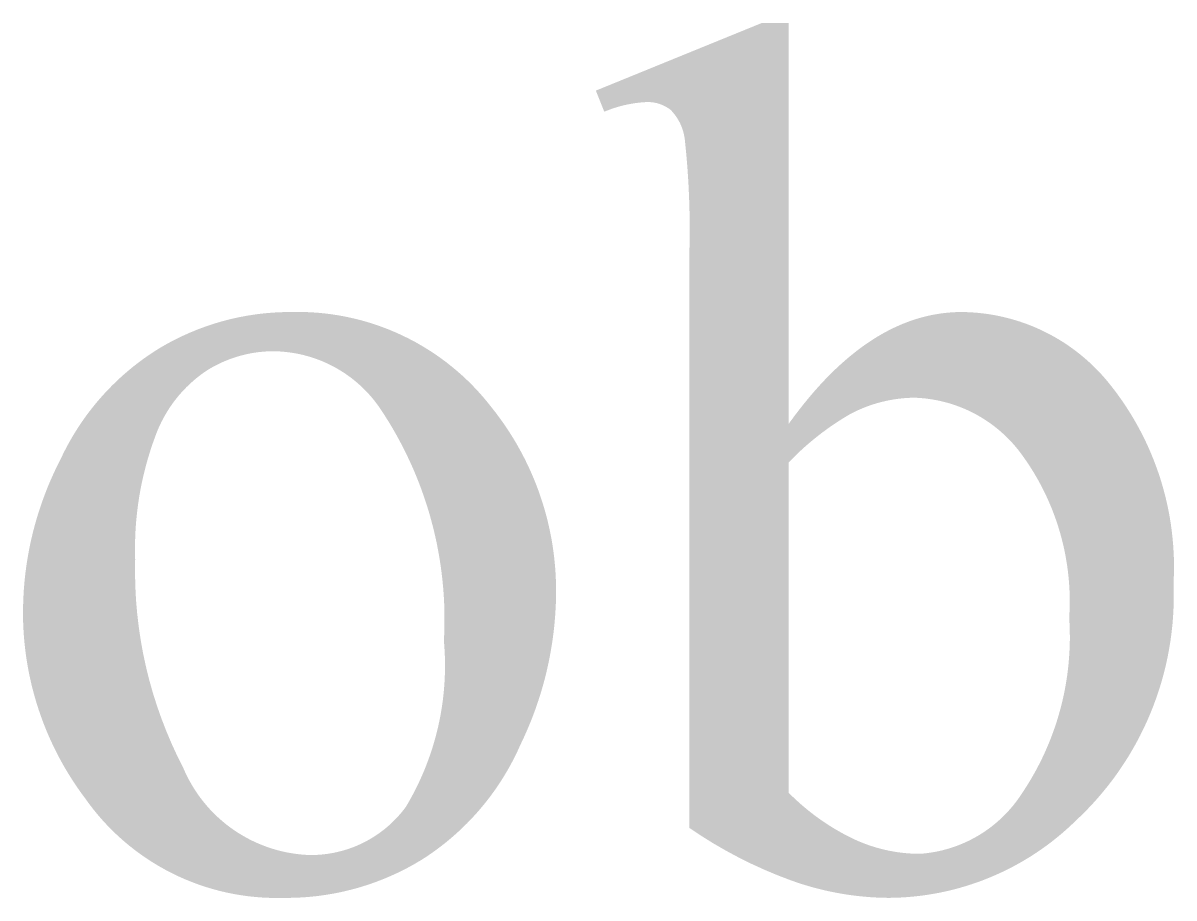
# Model space of a CAD drawing. Header units: millimetres. Extents: x 1235 to 1439, y 1033 to 1126.
# Drawn here: x 1336.378 to 1341.107, y 1052.906 to 1056.5 of the extents above; entities that cross this region are included whole.
import ezdxf

# ---------------------------------------------------------------- set-up
doc = ezdxf.new("R2010")
doc.units = ezdxf.units.MM
doc.layers.add('默认', color=18, linetype='Continuous', true_color=0x000000)

msp = doc.modelspace()

# ---------------------------------------------------------------- hatches: boundary and pattern name
at = {"layer": '默认'}
h = msp.add_hatch(color=256, dxfattribs=at)
h.paths.add_polyline_path([(1339.5245, 1056.4996), (1339.5245, 1054.8543), (1339.5452, 1054.8825), (1339.5659, 1054.9098), (1339.5868, 1054.9362), (1339.6077, 1054.9617), (1339.6288, 1054.9864), (1339.6499, 1055.0101), (1339.6712, 1055.0329), (1339.6926, 1055.0549), (1339.714, 1055.0759), (1339.7356, 1055.096), (1339.7573, 1055.1153), (1339.779, 1055.1336), (1339.8009, 1055.1511), (1339.8229, 1055.1677), (1339.8449, 1055.1833), (1339.8671, 1055.1981), (1339.8894, 1055.212), (1339.9118, 1055.225), (1339.9342, 1055.2371), (1339.9568, 1055.2482), (1339.9795, 1055.2585), (1339.9909, 1055.2634), (1340.0023, 1055.2679), (1340.0137, 1055.2723), (1340.0252, 1055.2765), (1340.0366, 1055.2804), (1340.0481, 1055.2841), (1340.0597, 1055.2875), (1340.0712, 1055.2908), (1340.0828, 1055.2938), (1340.0944, 1055.2966), (1340.106, 1055.2992), (1340.1177, 1055.3015), (1340.1294, 1055.3036), (1340.1411, 1055.3055), (1340.1528, 1055.3072), (1340.1646, 1055.3087), (1340.1764, 1055.3099), (1340.1882, 1055.3109), (1340.2, 1055.3117), (1340.2119, 1055.3123), (1340.2238, 1055.3126), (1340.2357, 1055.3127), (1340.257, 1055.3122), (1340.2783, 1055.3111), (1340.2998, 1055.3095), (1340.3213, 1055.3072), (1340.3428, 1055.3044), (1340.3643, 1055.3009), (1340.3859, 1055.2968), (1340.4073, 1055.2921), (1340.4287, 1055.2868), (1340.45, 1055.2808), (1340.4712, 1055.2743), (1340.4922, 1055.2671), (1340.5131, 1055.2594), (1340.5337, 1055.251), (1340.5542, 1055.242), (1340.5743, 1055.2325), (1340.5942, 1055.2224), (1340.6138, 1055.2118), (1340.633, 1055.2006), (1340.652, 1055.1889), (1340.6705, 1055.1767), (1340.6886, 1055.1639), (1340.7064, 1055.1507), (1340.7237, 1055.1371), (1340.7406, 1055.123), (1340.757, 1055.1085), (1340.773, 1055.0936), (1340.7884, 1055.0784), (1340.8034, 1055.0628), (1340.8179, 1055.0469), (1340.8318, 1055.0306), (1340.8452, 1055.0141), (1340.8617, 1054.993), (1340.8778, 1054.9714), (1340.8935, 1054.9493), (1340.9087, 1054.9269), (1340.9234, 1054.904), (1340.9377, 1054.8807), (1340.9514, 1054.857), (1340.9647, 1054.833), (1340.9774, 1054.8087), (1340.9896, 1054.784), (1341.0012, 1054.759), (1341.0122, 1054.7337), (1341.0227, 1054.7081), (1341.0326, 1054.6823), (1341.0419, 1054.6562), (1341.0507, 1054.6299), (1341.0588, 1054.6034), (1341.0662, 1054.5768), (1341.0731, 1054.55), (1341.0794, 1054.523), (1341.085, 1054.496), (1341.09, 1054.4689), (1341.0943, 1054.4417), (1341.098, 1054.4145), (1341.1011, 1054.3872), (1341.1036, 1054.36), (1341.1054, 1054.3327), (1341.1067, 1054.3056), (1341.1073, 1054.2784), (1341.1072, 1054.2514), (1341.1066, 1054.2245), (1341.1054, 1054.1977), (1341.1063, 1054.1647), (1341.1063, 1054.1315), (1341.1055, 1054.0981), (1341.1037, 1054.0647), (1341.1011, 1054.0311), (1341.0975, 1053.9975), (1341.093, 1053.9639), (1341.0876, 1053.9303), (1341.0813, 1053.8968), (1341.0741, 1053.8633), (1341.0659, 1053.83), (1341.0568, 1053.7969), (1341.0468, 1053.7639), (1341.0358, 1053.7313), (1341.024, 1053.6989), (1341.0113, 1053.6668), (1340.9977, 1053.6351), (1340.9833, 1053.6038), (1340.968, 1053.5729), (1340.9519, 1053.5425), (1340.935, 1053.5126), (1340.9174, 1053.4832), (1340.8989, 1053.4544), (1340.8798, 1053.4261), (1340.86, 1053.3984), (1340.8394, 1053.3714), (1340.8183, 1053.3451), (1340.7965, 1053.3194), (1340.7742, 1053.2944), (1340.7513, 1053.2702), (1340.7279, 1053.2466), (1340.704, 1053.2239), (1340.6852, 1053.2058), (1340.6659, 1053.1882), (1340.6462, 1053.171), (1340.6259, 1053.1541), (1340.6052, 1053.1377), (1340.584, 1053.1217), (1340.5624, 1053.1062), (1340.5403, 1053.0912), (1340.5179, 1053.0767), (1340.495, 1053.0627), (1340.4718, 1053.0493), (1340.4482, 1053.0364), (1340.4243, 1053.024), (1340.4001, 1053.0123), (1340.3756, 1053.0011), (1340.3508, 1052.9905), (1340.3258, 1052.9805), (1340.3005, 1052.9711), (1340.275, 1052.9624), (1340.2494, 1052.9543), (1340.2236, 1052.9468), (1340.1976, 1052.9399), (1340.1716, 1052.9337), (1340.1454, 1052.9282), (1340.1192, 1052.9233), (1340.093, 1052.919), (1340.0667, 1052.9154), (1340.0404, 1052.9124), (1340.0142, 1052.91), (1339.988, 1052.9083), (1339.9619, 1052.9072), (1339.9359, 1052.9067), (1339.9103, 1052.9071), (1339.8847, 1052.9081), (1339.8591, 1052.9096), (1339.8335, 1052.9117), (1339.8079, 1052.9143), (1339.7823, 1052.9175), (1339.7569, 1052.9212), (1339.7315, 1052.9255), (1339.7062, 1052.9303), (1339.681, 1052.9356), (1339.6559, 1052.9415), (1339.631, 1052.9478), (1339.6063, 1052.9548), (1339.5817, 1052.9622), (1339.5574, 1052.9701), (1339.5332, 1052.9786), (1339.4783, 1052.9995), (1339.424, 1053.0223), (1339.3704, 1053.0468), (1339.3176, 1053.073), (1339.2656, 1053.1009), (1339.2146, 1053.1304), (1339.1646, 1053.1615), (1339.1157, 1053.1941), (1339.1157, 1055.5456), (1339.117, 1055.6051), (1339.1173, 1055.6647), (1339.1165, 1055.7243), (1339.1147, 1055.7838), (1339.1119, 1055.8434), (1339.108, 1055.9028), (1339.1031, 1055.9622), (1339.0971, 1056.0214), (1339.0966, 1056.0256), (1339.0959, 1056.0297), (1339.0952, 1056.0339), (1339.0944, 1056.0381), (1339.0935, 1056.0423), (1339.0926, 1056.0464), (1339.0915, 1056.0506), (1339.0903, 1056.0547), (1339.0891, 1056.0588), (1339.0878, 1056.0629), (1339.0864, 1056.067), (1339.0849, 1056.071), (1339.0833, 1056.0751), (1339.0816, 1056.0791), (1339.0799, 1056.083), (1339.0781, 1056.0869), (1339.0762, 1056.0908), (1339.0742, 1056.0946), (1339.0721, 1056.0984), (1339.07, 1056.1022), (1339.0677, 1056.1059), (1339.0654, 1056.1095), (1339.0631, 1056.1131), (1339.0606, 1056.1167), (1339.0581, 1056.1202), (1339.0556, 1056.1236), (1339.0529, 1056.1269), (1339.0502, 1056.1302), (1339.0475, 1056.1335), (1339.0447, 1056.1367), (1339.0418, 1056.1398), (1339.0389, 1056.1428), (1339.0363, 1056.1448), (1339.0336, 1056.1467), (1339.0309, 1056.1486), (1339.0282, 1056.1504), (1339.0254, 1056.1522), (1339.0226, 1056.1539), (1339.0197, 1056.1556), (1339.0168, 1056.1572), (1339.0138, 1056.1587), (1339.0108, 1056.1602), (1339.0078, 1056.1616), (1339.0047, 1056.163), (1339.0016, 1056.1642), (1338.9985, 1056.1654), (1338.9953, 1056.1666), (1338.9922, 1056.1677), (1338.989, 1056.1687), (1338.9857, 1056.1696), (1338.9825, 1056.1705), (1338.9792, 1056.1712), (1338.976, 1056.172), (1338.9727, 1056.1726), (1338.9694, 1056.1732), (1338.9661, 1056.1737), (1338.9628, 1056.1741), (1338.9595, 1056.1744), (1338.9562, 1056.1747), (1338.9529, 1056.1749), (1338.9496, 1056.175), (1338.9463, 1056.1751), (1338.943, 1056.1751), (1338.9398, 1056.175), (1338.9286, 1056.1743), (1338.9175, 1056.1734), (1338.9064, 1056.1723), (1338.8953, 1056.1709), (1338.8843, 1056.1692), (1338.8732, 1056.1673), (1338.8622, 1056.1652), (1338.8513, 1056.1628), (1338.8404, 1056.1602), (1338.8296, 1056.1574), (1338.8188, 1056.1543), (1338.8081, 1056.1509), (1338.7975, 1056.1474), (1338.787, 1056.1436), (1338.7766, 1056.1396), (1338.7663, 1056.1354), (1338.7316, 1056.2221), (1339.413, 1056.4996)], flags=0)
h.paths.add_polyline_path([(1339.5245, 1054.6957), (1339.5245, 1053.3378), (1339.5388, 1053.3237), (1339.5534, 1053.3099), (1339.5684, 1053.2963), (1339.5836, 1053.283), (1339.5991, 1053.2701), (1339.6149, 1053.2575), (1339.631, 1053.2452), (1339.6473, 1053.2332), (1339.6639, 1053.2216), (1339.6807, 1053.2104), (1339.6977, 1053.1995), (1339.715, 1053.189), (1339.7325, 1053.1789), (1339.7501, 1053.1691), (1339.768, 1053.1597), (1339.7859, 1053.1508), (1339.8021, 1053.1433), (1339.8184, 1053.1363), (1339.835, 1053.1298), (1339.8518, 1053.1236), (1339.8687, 1053.118), (1339.8859, 1053.1128), (1339.9032, 1053.1081), (1339.9206, 1053.1038), (1339.9381, 1053.1001), (1339.9557, 1053.0968), (1339.9734, 1053.094), (1339.9912, 1053.0918), (1340.0089, 1053.09), (1340.0267, 1053.0887), (1340.0445, 1053.0879), (1340.0622, 1053.0876), (1340.0775, 1053.0888), (1340.0928, 1053.0905), (1340.1081, 1053.0926), (1340.1234, 1053.0952), (1340.1388, 1053.0982), (1340.1541, 1053.1017), (1340.1694, 1053.1057), (1340.1846, 1053.1101), (1340.1997, 1053.115), (1340.2148, 1053.1203), (1340.2297, 1053.1261), (1340.2444, 1053.1323), (1340.259, 1053.139), (1340.2734, 1053.1461), (1340.2876, 1053.1537), (1340.3016, 1053.1616), (1340.3154, 1053.17), (1340.3288, 1053.1788), (1340.3421, 1053.188), (1340.355, 1053.1975), (1340.3676, 1053.2074), (1340.3798, 1053.2177), (1340.3918, 1053.2283), (1340.4033, 1053.2391), (1340.4146, 1053.2503), (1340.4254, 1053.2618), (1340.4359, 1053.2735), (1340.446, 1053.2855), (1340.4556, 1053.2977), (1340.4649, 1053.3101), (1340.4738, 1053.3226), (1340.4822, 1053.3354), (1340.4951, 1053.3549), (1340.5077, 1053.3747), (1340.5198, 1053.3948), (1340.5316, 1053.4152), (1340.543, 1053.436), (1340.554, 1053.457), (1340.5646, 1053.4783), (1340.5747, 1053.4998), (1340.5844, 1053.5216), (1340.5937, 1053.5436), (1340.6025, 1053.5658), (1340.6109, 1053.5882), (1340.6188, 1053.6108), (1340.6263, 1053.6336), (1340.6332, 1053.6566), (1340.6397, 1053.6796), (1340.6457, 1053.7029), (1340.6513, 1053.7262), (1340.6563, 1053.7497), (1340.6608, 1053.7732), (1340.6649, 1053.7968), (1340.6684, 1053.8204), (1340.6714, 1053.8441), (1340.674, 1053.8678), (1340.676, 1053.8915), (1340.6776, 1053.9152), (1340.6787, 1053.9389), (1340.6793, 1053.9625), (1340.6793, 1053.9861), (1340.679, 1054.0097), (1340.6781, 1054.0331), (1340.6767, 1054.0564), (1340.6779, 1054.0782), (1340.6787, 1054.1002), (1340.679, 1054.1222), (1340.6787, 1054.1442), (1340.6781, 1054.1663), (1340.6769, 1054.1885), (1340.6752, 1054.2107), (1340.6731, 1054.2329), (1340.6705, 1054.255), (1340.6674, 1054.2772), (1340.6637, 1054.2993), (1340.6597, 1054.3214), (1340.6551, 1054.3433), (1340.65, 1054.3652), (1340.6445, 1054.387), (1340.6384, 1054.4087), (1340.6319, 1054.4302), (1340.625, 1054.4516), (1340.6175, 1054.4728), (1340.6096, 1054.4938), (1340.6013, 1054.5146), (1340.5925, 1054.5352), (1340.5833, 1054.5556), (1340.5736, 1054.5757), (1340.5635, 1054.5956), (1340.5531, 1054.6152), (1340.5422, 1054.6346), (1340.5309, 1054.6536), (1340.5193, 1054.6724), (1340.5073, 1054.6908), (1340.4949, 1054.7089), (1340.4822, 1054.7267), (1340.4729, 1054.7393), (1340.4631, 1054.7517), (1340.4529, 1054.7638), (1340.4423, 1054.7758), (1340.4313, 1054.7875), (1340.42, 1054.7989), (1340.4083, 1054.8101), (1340.3962, 1054.8209), (1340.3838, 1054.8315), (1340.3711, 1054.8417), (1340.358, 1054.8516), (1340.3446, 1054.8611), (1340.3309, 1054.8702), (1340.317, 1054.8789), (1340.3028, 1054.8873), (1340.2883, 1054.8952), (1340.2736, 1054.9027), (1340.2587, 1054.9098), (1340.2437, 1054.9164), (1340.2284, 1054.9226), (1340.2131, 1054.9283), (1340.1975, 1054.9336), (1340.1819, 1054.9384), (1340.1662, 1054.9427), (1340.1505, 1054.9466), (1340.1346, 1054.95), (1340.1188, 1054.9529), (1340.103, 1054.9554), (1340.0871, 1054.9575), (1340.0713, 1054.959), (1340.0556, 1054.9602), (1340.0399, 1054.9609), (1340.023, 1054.9604), (1340.006, 1054.9595), (1339.989, 1054.958), (1339.972, 1054.9561), (1339.955, 1054.9536), (1339.9381, 1054.9506), (1339.9213, 1054.9471), (1339.9046, 1054.9431), (1339.888, 1054.9386), (1339.8716, 1054.9337), (1339.8553, 1054.9282), (1339.8392, 1054.9222), (1339.8234, 1054.9158), (1339.8078, 1054.909), (1339.7924, 1054.9017), (1339.7773, 1054.894), (1339.76, 1054.8838), (1339.7428, 1054.8732), (1339.7259, 1054.8624), (1339.7091, 1054.8513), (1339.6925, 1054.8399), (1339.6761, 1054.8281), (1339.6599, 1054.8161), (1339.6439, 1054.8038), (1339.6281, 1054.7912), (1339.6126, 1054.7783), (1339.5973, 1054.7652), (1339.5822, 1054.7518), (1339.5674, 1054.7381), (1339.5529, 1054.7242), (1339.5386, 1054.7101)], flags=0)
h = msp.add_hatch(color=256, dxfattribs=at)
h.paths.add_polyline_path([(1337.4753, 1055.3127), (1337.504, 1055.3132), (1337.5329, 1055.3128), (1337.562, 1055.3116), (1337.5911, 1055.3096), (1337.6204, 1055.3067), (1337.6497, 1055.3029), (1337.6789, 1055.2982), (1337.7082, 1055.2927), (1337.7374, 1055.2862), (1337.7665, 1055.2789), (1337.7954, 1055.2707), (1337.8241, 1055.2616), (1337.8526, 1055.2516), (1337.8808, 1055.2408), (1337.9087, 1055.2291), (1337.9363, 1055.2166), (1337.9634, 1055.2032), (1337.9902, 1055.1891), (1338.0164, 1055.1741), (1338.0422, 1055.1584), (1338.0675, 1055.142), (1338.0922, 1055.1248), (1338.1163, 1055.107), (1338.1397, 1055.0885), (1338.1626, 1055.0694), (1338.1848, 1055.0498), (1338.2063, 1055.0295), (1338.2271, 1055.0087), (1338.2472, 1054.9875), (1338.2665, 1054.9658), (1338.2851, 1054.9437), (1338.3029, 1054.9212), (1338.3187, 1054.9012), (1338.334, 1054.8808), (1338.349, 1054.86), (1338.3636, 1054.8389), (1338.3777, 1054.8173), (1338.3914, 1054.7955), (1338.4047, 1054.7732), (1338.4175, 1054.7507), (1338.4299, 1054.7278), (1338.4417, 1054.7047), (1338.4531, 1054.6812), (1338.464, 1054.6575), (1338.4744, 1054.6335), (1338.4842, 1054.6093), (1338.4936, 1054.5849), (1338.5024, 1054.5602), (1338.5106, 1054.5354), (1338.5184, 1054.5104), (1338.5255, 1054.4853), (1338.5322, 1054.46), (1338.5382, 1054.4346), (1338.5437, 1054.4091), (1338.5487, 1054.3836), (1338.5531, 1054.3579), (1338.5569, 1054.3323), (1338.5601, 1054.3066), (1338.5628, 1054.2809), (1338.565, 1054.2553), (1338.5666, 1054.2296), (1338.5676, 1054.204), (1338.5681, 1054.1785), (1338.5681, 1054.1531), (1338.5671, 1054.1134), (1338.565, 1054.0737), (1338.5618, 1054.0339), (1338.5575, 1053.9942), (1338.552, 1053.9545), (1338.5455, 1053.915), (1338.5379, 1053.8756), (1338.5292, 1053.8365), (1338.5194, 1053.7976), (1338.5086, 1053.759), (1338.4966, 1053.7207), (1338.4837, 1053.6828), (1338.4697, 1053.6454), (1338.4547, 1053.6084), (1338.4388, 1053.572), (1338.4219, 1053.5361), (1338.4139, 1053.5184), (1338.4057, 1053.5008), (1338.397, 1053.4833), (1338.3881, 1053.466), (1338.3788, 1053.4488), (1338.3692, 1053.4317), (1338.3592, 1053.4148), (1338.3489, 1053.398), (1338.3383, 1053.3814), (1338.3274, 1053.365), (1338.3162, 1053.3488), (1338.3046, 1053.3328), (1338.2928, 1053.3169), (1338.2806, 1053.3013), (1338.2682, 1053.286), (1338.2555, 1053.2708), (1338.2425, 1053.2559), (1338.2292, 1053.2412), (1338.2157, 1053.2268), (1338.2019, 1053.2126), (1338.1878, 1053.1988), (1338.1736, 1053.1851), (1338.159, 1053.1718), (1338.1443, 1053.1588), (1338.1293, 1053.146), (1338.1142, 1053.1335), (1338.0988, 1053.1214), (1338.0832, 1053.1095), (1338.0675, 1053.098), (1338.0515, 1053.0868), (1338.0355, 1053.0759), (1338.0192, 1053.0653), (1337.9873, 1053.0463), (1337.971, 1053.0372), (1337.9546, 1053.0284), (1337.9379, 1053.0199), (1337.9211, 1053.0116), (1337.9041, 1053.0036), (1337.887, 1052.996), (1337.8697, 1052.9886), (1337.8522, 1052.9815), (1337.8347, 1052.9747), (1337.8169, 1052.9682), (1337.7991, 1052.962), (1337.7811, 1052.9562), (1337.7631, 1052.9506), (1337.7449, 1052.9454), (1337.7267, 1052.9405), (1337.7083, 1052.936), (1337.6899, 1052.9317), (1337.6715, 1052.9278), (1337.6529, 1052.9242), (1337.6344, 1052.921), (1337.6158, 1052.9181), (1337.5971, 1052.9155), (1337.5785, 1052.9132), (1337.5598, 1052.9113), (1337.5411, 1052.9097), (1337.5225, 1052.9085), (1337.5038, 1052.9075), (1337.4852, 1052.9069), (1337.4195, 1052.9063), (1337.3907, 1052.9067), (1337.3617, 1052.9081), (1337.3326, 1052.9103), (1337.3034, 1052.9134), (1337.2742, 1052.9174), (1337.245, 1052.9224), (1337.2158, 1052.9282), (1337.1867, 1052.935), (1337.1577, 1052.9428), (1337.1289, 1052.9514), (1337.1003, 1052.961), (1337.0719, 1052.9715), (1337.0439, 1052.9829), (1337.0162, 1052.9952), (1336.9889, 1053.0083), (1336.962, 1053.0224), (1336.9356, 1053.0372), (1336.9097, 1053.0529), (1336.8844, 1053.0693), (1336.8596, 1053.0865), (1336.8354, 1053.1044), (1336.8119, 1053.123), (1336.789, 1053.1423), (1336.7669, 1053.1621), (1336.7454, 1053.1826), (1336.7247, 1053.2036), (1336.7048, 1053.2251), (1336.6856, 1053.2471), (1336.6672, 1053.2696), (1336.6496, 1053.2924), (1336.6329, 1053.3155), (1336.6177, 1053.336), (1336.603, 1053.3569), (1336.5886, 1053.3781), (1336.5746, 1053.3997), (1336.561, 1053.4216), (1336.5478, 1053.4438), (1336.5351, 1053.4664), (1336.5228, 1053.4892), (1336.511, 1053.5123), (1336.4996, 1053.5357), (1336.4887, 1053.5594), (1336.4782, 1053.5833), (1336.4683, 1053.6074), (1336.4588, 1053.6318), (1336.4499, 1053.6563), (1336.4414, 1053.681), (1336.4335, 1053.7059), (1336.4261, 1053.731), (1336.4192, 1053.7562), (1336.4128, 1053.7815), (1336.407, 1053.8069), (1336.4016, 1053.8324), (1336.3969, 1053.858), (1336.3926, 1053.8836), (1336.3889, 1053.9093), (1336.3857, 1053.935), (1336.383, 1053.9606), (1336.3809, 1053.9863), (1336.3793, 1054.012), (1336.3782, 1054.0376), (1336.3777, 1054.0632), (1336.3776, 1054.0886), (1336.3786, 1054.1287), (1336.3807, 1054.1688), (1336.384, 1054.2089), (1336.3885, 1054.249), (1336.3942, 1054.2891), (1336.4011, 1054.329), (1336.4091, 1054.3687), (1336.4184, 1054.4082), (1336.4288, 1054.4473), (1336.4403, 1054.4862), (1336.453, 1054.5246), (1336.4668, 1054.5626), (1336.4816, 1054.6002), (1336.4976, 1054.6371), (1336.5145, 1054.6736), (1336.5325, 1054.7093), (1336.5407, 1054.7266), (1336.5493, 1054.7438), (1336.5582, 1054.7608), (1336.5675, 1054.7777), (1336.577, 1054.7945), (1336.5869, 1054.8111), (1336.5971, 1054.8276), (1336.6076, 1054.8439), (1336.6185, 1054.8601), (1336.6296, 1054.876), (1336.641, 1054.8918), (1336.6528, 1054.9073), (1336.6648, 1054.9227), (1336.6771, 1054.9378), (1336.6898, 1054.9527), (1336.7026, 1054.9674), (1336.7158, 1054.9819), (1336.7292, 1054.996), (1336.7429, 1055.01), (1336.7568, 1055.0237), (1336.7709, 1055.0371), (1336.7853, 1055.0502), (1336.7999, 1055.063), (1336.8147, 1055.0756), (1336.8298, 1055.0879), (1336.845, 1055.0999), (1336.8604, 1055.1115), (1336.876, 1055.1229), (1336.8918, 1055.134), (1336.9078, 1055.1447), (1336.9239, 1055.1552), (1336.9401, 1055.1653), (1336.9703, 1055.1826), (1337.0011, 1055.1989), (1337.0326, 1055.2143), (1337.0647, 1055.2286), (1337.0973, 1055.2419), (1337.1303, 1055.2541), (1337.1639, 1055.2652), (1337.1978, 1055.2752), (1337.232, 1055.284), (1337.2664, 1055.2916), (1337.3011, 1055.2981), (1337.3359, 1055.3034), (1337.3708, 1055.3075), (1337.4057, 1055.3104), (1337.4406, 1055.3121)], flags=0)
h.paths.add_polyline_path([(1337.3985, 1055.1517), (1337.3813, 1055.1511), (1337.364, 1055.1499), (1337.3468, 1055.1481), (1337.3295, 1055.1458), (1337.3123, 1055.1428), (1337.2952, 1055.1393), (1337.2782, 1055.1352), (1337.2613, 1055.1305), (1337.2446, 1055.1253), (1337.2281, 1055.1195), (1337.2118, 1055.1131), (1337.1957, 1055.1062), (1337.18, 1055.0988), (1337.1645, 1055.0909), (1337.1494, 1055.0825), (1337.1346, 1055.0736), (1337.1256, 1055.0675), (1337.1167, 1055.0612), (1337.1078, 1055.0548), (1337.0991, 1055.0481), (1337.0905, 1055.0412), (1337.082, 1055.0342), (1337.0737, 1055.0269), (1337.0655, 1055.0195), (1337.0574, 1055.0119), (1337.0494, 1055.0042), (1337.0417, 1054.9962), (1337.034, 1054.9881), (1337.0265, 1054.9799), (1337.0192, 1054.9715), (1337.0121, 1054.9629), (1337.0051, 1054.9542), (1336.9983, 1054.9453), (1336.9917, 1054.9363), (1336.9853, 1054.9272), (1336.9791, 1054.918), (1336.9731, 1054.9086), (1336.9672, 1054.8992), (1336.9616, 1054.8896), (1336.9562, 1054.8799), (1336.951, 1054.8701), (1336.9459, 1054.8603), (1336.9411, 1054.8504), (1336.9365, 1054.8404), (1336.9322, 1054.8303), (1336.928, 1054.8202), (1336.924, 1054.81), (1336.9203, 1054.7998), (1336.9095, 1054.7698), (1336.8995, 1054.7394), (1336.8902, 1054.7088), (1336.8816, 1054.6779), (1336.8738, 1054.6468), (1336.8667, 1054.6155), (1336.8604, 1054.5839), (1336.8548, 1054.5523), (1336.8501, 1054.5205), (1336.8461, 1054.4886), (1336.8429, 1054.4566), (1336.8404, 1054.4246), (1336.8388, 1054.3926), (1336.8379, 1054.3606), (1336.8378, 1054.3287), (1336.8385, 1054.2968), (1336.8379, 1054.2419), (1336.8391, 1054.1867), (1336.8419, 1054.1315), (1336.8466, 1054.0763), (1336.853, 1054.0211), (1336.8611, 1053.9661), (1336.871, 1053.9113), (1336.8827, 1053.8568), (1336.896, 1053.8027), (1336.9111, 1053.7491), (1336.9279, 1053.6961), (1336.9463, 1053.6437), (1336.9663, 1053.592), (1336.9878, 1053.5411), (1337.0109, 1053.491), (1337.0355, 1053.4419), (1337.0435, 1053.4238), (1337.0521, 1053.4057), (1337.0615, 1053.3878), (1337.0716, 1053.3702), (1337.0768, 1053.3614), (1337.0823, 1053.3527), (1337.0879, 1053.344), (1337.0937, 1053.3355), (1337.0997, 1053.327), (1337.1058, 1053.3186), (1337.1121, 1053.3103), (1337.1186, 1053.302), (1337.1253, 1053.2939), (1337.132, 1053.2859), (1337.139, 1053.2779), (1337.1461, 1053.2701), (1337.1534, 1053.2624), (1337.1608, 1053.2548), (1337.1684, 1053.2474), (1337.1761, 1053.24), (1337.1839, 1053.2328), (1337.1919, 1053.2258), (1337.2, 1053.2189), (1337.2083, 1053.2121), (1337.2167, 1053.2054), (1337.2252, 1053.199), (1337.2338, 1053.1926), (1337.2426, 1053.1864), (1337.2514, 1053.1804), (1337.2604, 1053.1746), (1337.2695, 1053.1689), (1337.2786, 1053.1634), (1337.2879, 1053.1581), (1337.2972, 1053.1529), (1337.3067, 1053.1479), (1337.3162, 1053.1431), (1337.3258, 1053.1384), (1337.3354, 1053.134), (1337.3451, 1053.1297), (1337.3549, 1053.1256), (1337.3647, 1053.1217), (1337.3746, 1053.118), (1337.3845, 1053.1145), (1337.3944, 1053.1111), (1337.4044, 1053.108), (1337.4144, 1053.105), (1337.4245, 1053.1022), (1337.4345, 1053.0996), (1337.4446, 1053.0972), (1337.4546, 1053.095), (1337.4647, 1053.0929), (1337.4748, 1053.0911), (1337.4949, 1053.0879), (1337.5149, 1053.0854), (1337.5348, 1053.0837), (1337.5546, 1053.0826), (1337.5685, 1053.0827), (1337.5825, 1053.0831), (1337.5966, 1053.0839), (1337.6107, 1053.0852), (1337.6248, 1053.0869), (1337.6389, 1053.089), (1337.6531, 1053.0915), (1337.6672, 1053.0945), (1337.6813, 1053.0979), (1337.6953, 1053.1017), (1337.7092, 1053.106), (1337.723, 1053.1107), (1337.7367, 1053.1158), (1337.7503, 1053.1213), (1337.7637, 1053.1273), (1337.7769, 1053.1337), (1337.7899, 1053.1404), (1337.8027, 1053.1476), (1337.8153, 1053.1551), (1337.8276, 1053.163), (1337.8396, 1053.1712), (1337.8514, 1053.1798), (1337.8629, 1053.1887), (1337.874, 1053.1979), (1337.8849, 1053.2074), (1337.8954, 1053.2172), (1337.9056, 1053.2273), (1337.9154, 1053.2376), (1337.9249, 1053.2481), (1337.934, 1053.2588), (1337.9427, 1053.2698), (1337.9511, 1053.2809), (1337.9622, 1053.2997), (1337.9729, 1053.3189), (1337.9833, 1053.3382), (1337.9933, 1053.3579), (1338.003, 1053.3778), (1338.0123, 1053.3979), (1338.0212, 1053.4182), (1338.0298, 1053.4387), (1338.0379, 1053.4595), (1338.0456, 1053.4804), (1338.053, 1053.5015), (1338.0599, 1053.5227), (1338.0664, 1053.5442), (1338.0725, 1053.5657), (1338.0781, 1053.5874), (1338.0833, 1053.6091), (1338.0881, 1053.631), (1338.0925, 1053.653), (1338.0964, 1053.675), (1338.0998, 1053.6971), (1338.1029, 1053.7193), (1338.1054, 1053.7415), (1338.1076, 1053.7637), (1338.1093, 1053.7859), (1338.1105, 1053.8081), (1338.1114, 1053.8303), (1338.1117, 1053.8524), (1338.1117, 1053.8745), (1338.1112, 1053.8966), (1338.1103, 1053.9186), (1338.1089, 1053.9405), (1338.1072, 1053.9623), (1338.1086, 1053.9931), (1338.1094, 1054.0241), (1338.1096, 1054.0551), (1338.1092, 1054.0863), (1338.1082, 1054.1175), (1338.1065, 1054.1487), (1338.1042, 1054.18), (1338.1012, 1054.2112), (1338.0976, 1054.2425), (1338.0934, 1054.2737), (1338.0885, 1054.3049), (1338.083, 1054.336), (1338.0769, 1054.367), (1338.0701, 1054.3979), (1338.0627, 1054.4286), (1338.0546, 1054.4592), (1338.046, 1054.4897), (1338.0367, 1054.5199), (1338.0268, 1054.5499), (1338.0163, 1054.5798), (1338.0053, 1054.6093), (1337.9936, 1054.6386), (1337.9814, 1054.6677), (1337.9685, 1054.6964), (1337.9552, 1054.7248), (1337.9413, 1054.7529), (1337.9268, 1054.7807), (1337.9118, 1054.8081), (1337.8964, 1054.8351), (1337.8804, 1054.8617), (1337.8639, 1054.888), (1337.847, 1054.9138), (1337.838, 1054.9269), (1337.8285, 1054.9398), (1337.8185, 1054.9525), (1337.8081, 1054.965), (1337.7973, 1054.9772), (1337.786, 1054.9891), (1337.7743, 1055.0008), (1337.7622, 1055.0121), (1337.7498, 1055.0231), (1337.7369, 1055.0338), (1337.7237, 1055.0441), (1337.7101, 1055.0539), (1337.6962, 1055.0634), (1337.682, 1055.0724), (1337.6675, 1055.081), (1337.6527, 1055.0892), (1337.6377, 1055.0968), (1337.6224, 1055.104), (1337.607, 1055.1107), (1337.5913, 1055.1169), (1337.5756, 1055.1226), (1337.5596, 1055.1278), (1337.5436, 1055.1325), (1337.5275, 1055.1366), (1337.5113, 1055.1403), (1337.4951, 1055.1434), (1337.4789, 1055.146), (1337.4627, 1055.1481), (1337.4466, 1055.1498), (1337.4305, 1055.1509), (1337.4144, 1055.1515)], flags=0)

doc.saveas('drawing.dxf')
